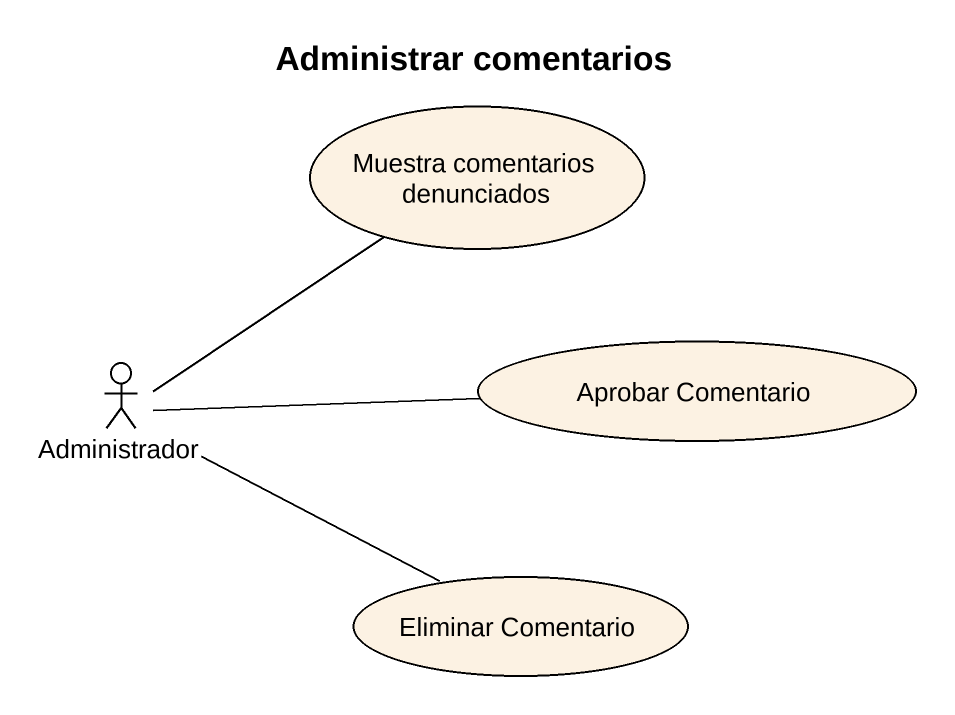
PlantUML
@startuml
title Administrar comentarios
usecase "Muestra comentarios denunciados" as Muestra_comentarios
actor Administrador
usecase "Aprobar Comentario" as Aprobar_Comentario
usecase "Eliminar Comentario" as Eliminar_Comentario
Administrador -up- Muestra_comentarios
Administrador -right- Aprobar_Comentario
Administrador -right- Eliminar_Comentario
@enduml
